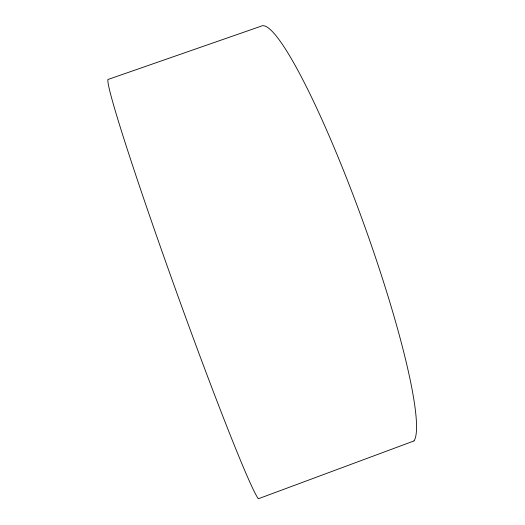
<?xml version="1.0" encoding="UTF-8"?>
<svg xmlns="http://www.w3.org/2000/svg" width="525" height="525" viewBox="0 0 525 525"><rect width="100%" height="100%" fill="white"/><g stroke="black" fill="none" stroke-linecap="round" stroke-linejoin="round"><path stroke-width="0.79" d="M413.956 440.954L258.392 498.75A223.256 7.829 70.2 0 1 171.813 278.998A223.256 7.829 70.2 0 1 108.518 79.301L260.932 26.25A221.563 29.098 70.2 0 1 359.356 211.641A221.563 29.098 70.2 0 1 413.956 440.954"/></g></svg>
